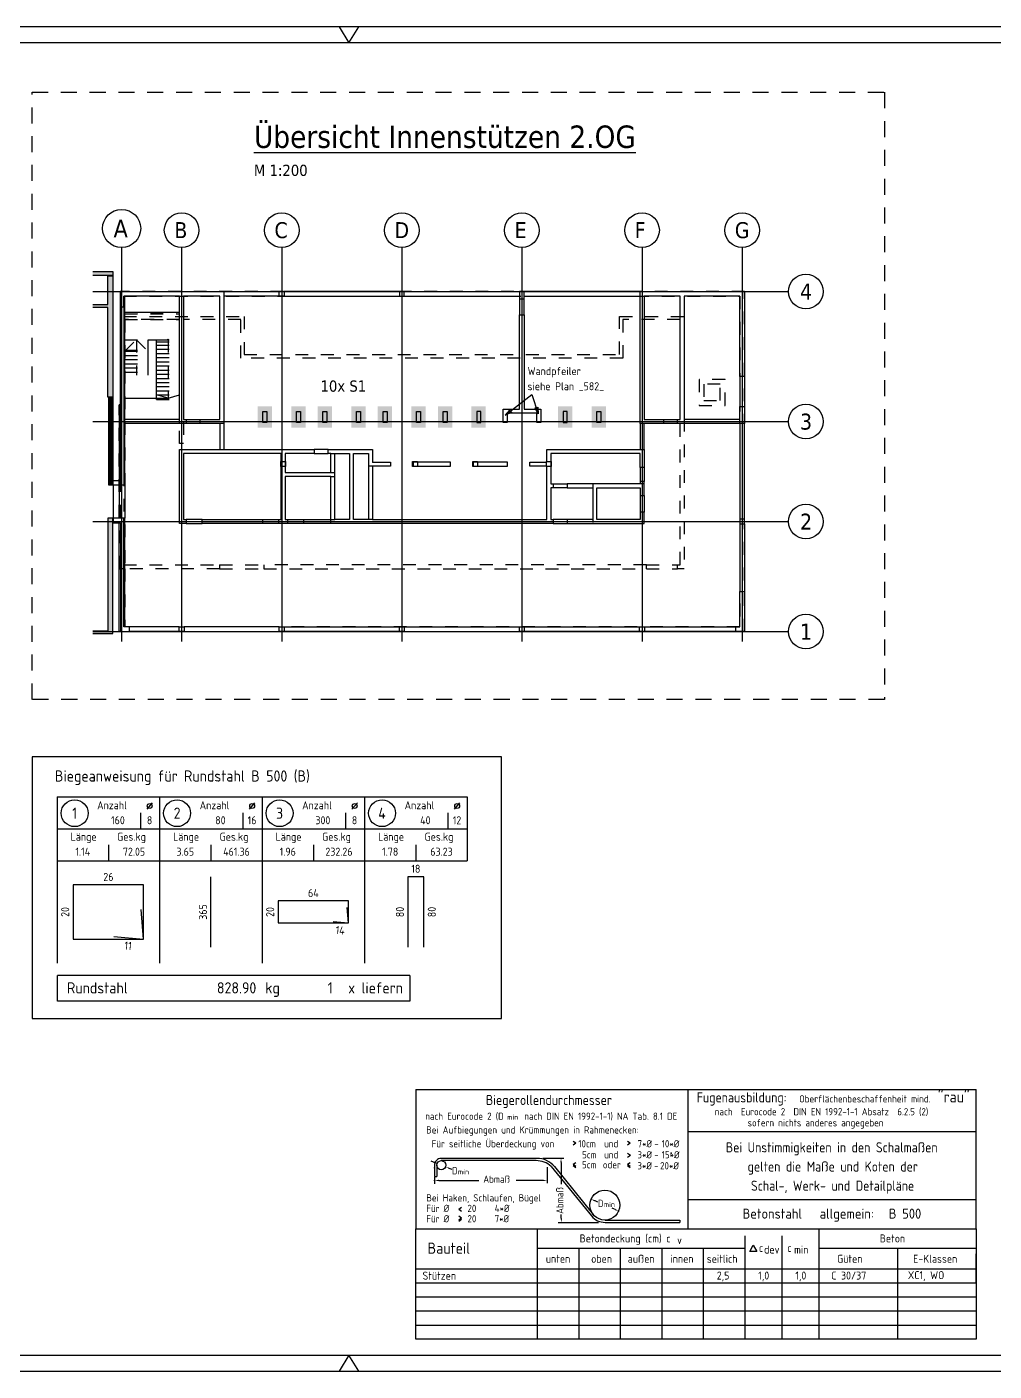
# Model space of a CAD drawing. Extents: x 0 to 24.6, y -21.5 to -6.7.
# Drawn here: x 7.29 to 14.84, y -21.46 to -10.96 of the extents above; entities that cross this region are included whole.
import ezdxf
from ezdxf.enums import TextEntityAlignment as Align

# ---------------------------------------------------------------- set-up
doc = ezdxf.new("R2010")
doc.units = 0
doc.header["$LTSCALE"] = 0.25
for name, pattern in [('AUSGEZOGEN', [1000.01, 1000, 0.01]), ('DOT', [0.175, 0.05, -0.125]), ('HIDDEN', [0.375, 0.25, -0.125]), ('HIDDEN2', [0.187, 0.125, -0.062]), ('STRICHLINIE', [0.75, 0.5, -0.25]), ('VERDECKT', [0.375, 0.25, -0.125])]:
    doc.linetypes.add(name, pattern=pattern)
for name, color, linetype in [('ACHSEN', 7, 'Continuous'), ('Bestand', 7, 'Continuous'), ('BETON', 7, 'Continuous'), ('Brüstung DG', 7, 'Continuous'), ('DETAIL', 7, 'Continuous'), ('DG', 7, 'Continuous'), ('DRUEBER', 7, 'Continuous'), ('grau_dunkel', 7, 'Continuous'), ('OBJEKT', 7, 'Continuous'), ('RAHMEN', 7, 'Continuous'), ('RND', 7, 'Continuous'), ('RND_BILD', 7, 'Continuous'), ('SCHRAFF', 7, 'Continuous'), ('SFP_Achsen', 7, 'Continuous'), ('TEXT', 7, 'Continuous'), ('VERDECKT', 7, 'Continuous')]:
    doc.layers.add(name, color=color, linetype=linetype)
doc.styles.add('helv', font='tahoma.ttf')
doc.styles.add('txt', font='isocp.shx')

# ---------------------------------------------------------------- blocks, each defined once
blk = doc.blocks.new('Pfeillinie')
at = {"layer": 'TEXT', "linetype": 'Continuous'}
blk.add_hatch(color=7, dxfattribs=at).paths.add_polyline_path([(0, 0), (-0.8, 0.2), (-0.8, 0), (-0.8, -0.2)])
at = {"layer": 'TEXT', "color": 7, "linetype": 'Continuous'}
for p, q in [((-0.8, 0), (-0.8, 0.2)), ((-0.8, 0.2), (0, 0)), ((-0.8, 0), (-0.8, -0.2)), ((-0.8, -0.2), (0, 0))]:
    blk.add_line(p, q, dxfattribs=at)
blk = doc.blocks.new('RND_LIS2')
at = {"layer": 'RND', "color": 3, "linetype": 'Continuous'}
for p, q in [((0, 0), (0, -5.2)), ((0, 0), (3.2, 0)), ((3.2, 0), (3.2, -2)), ((2.6, -0.503), (2.6, -1)), ((0, -1), (3.2, -1)), ((1.6, -1.503), (1.6, -2)), ((0, -2), (3.2, -2))]:
    blk.add_line(p, q, dxfattribs=at)
at = {"layer": 'RND', "color": 7, "linetype": 'Continuous'}
blk.add_line((2.805, -0.39), (2.973, -0.186), dxfattribs=at)
at = {"layer": 'RND', "color": 1, "linetype": 'Continuous'}
blk.add_circle((0.545, -0.513), 0.42, dxfattribs=at)
at = {"layer": 'RND', "color": 7, "linetype": 'Continuous'}
blk.add_circle((2.889, -0.288), 0.075, dxfattribs=at)
at = {"layer": 'RND', "color": 7, "linetype": 'Continuous', "style": 'txt'}
for s, p in [('Anzahl', (1.249, -0.391)), ('Länge', (0.42, -1.373)), ('Ges.kg', (1.872, -1.373))]:
    blk.add_text(s, height=0.25, dxfattribs=at).set_placement(p)
at = {"layer": 'RND', "color": 1, "linetype": 'Continuous', "style": 'txt'}
blk.add_attdef('POS1', text='', height=0.35, dxfattribs=at).set_placement((0.545, -0.513), align=Align.MIDDLE)
at = {"layer": 'RND', "color": 7, "linetype": 'Continuous', "style": 'txt'}
for tag, p in [('STK1', (1.897, -0.859)), ('DS1', (2.885, -0.859)), ('LANG1', (0.8, -1.841)), ('GEW', (2.4, -1.841))]:
    blk.add_attdef(tag, text='', height=0.25, dxfattribs=at).set_placement(p, align=Align.CENTER)
blk = doc.blocks.new('RND_SUM')
at = {"layer": 'RND', "color": 5, "linetype": 'Continuous'}
for p, q in [((0, 0), (0, 0.8)), ((11, 0.8), (0, 0.8)), ((11, 0.8), (11, 0)), ((11, 0), (0, 0))]:
    blk.add_line(p, q, dxfattribs=at)
at = {"layer": 'RND', "color": 1, "linetype": 'Continuous', "style": 'txt'}
for s, p in [('Rundstahl', (0.292, 0.235)), ('kg', (6.483, 0.235))]:
    blk.add_text(s, height=0.35, dxfattribs=at).set_placement(p)
blk.add_text('x liefern', height=0.35, dxfattribs=at).set_placement((10.784, 0.235), align=Align.RIGHT)
for tag, p in [('RND-S', (6.203, 0.235)), ('RND-Z', (8.59, 0.235))]:
    blk.add_attdef(tag, text='', height=0.35, dxfattribs=at).set_placement(p, align=Align.RIGHT)
blk = doc.blocks.new('A2-19-0')
at = {"layer": 'RAHMEN', "color": 7}
for p, q in [((78.4, 42), (0, 42)), ((0, 0), (78.4, 0))]:
    blk.add_line(p, q, dxfattribs=at)
at = {"layer": 'RAHMEN', "color": 7, "linetype": 'Continuous'}
for p, q in [((38.89, 42), (39.2, 41.5)), ((39.2, 41.5), (39.51, 42)), ((39.2, 0.5), (38.89, 0)), ((39.51, 0), (39.2, 0.5))]:
    blk.add_line(p, q, dxfattribs=at)
at = {"layer": 'RAHMEN', "color": 5}
for p, q in [((77.9, 41.5), (2, 41.5)), ((2, 0.5), (77.9, 0.5))]:
    blk.add_line(p, q, dxfattribs=at)

msp = doc.modelspace()

# ---------------------------------------------------------------- hatches: boundary and pattern name
at = {"layer": 'SCHRAFF'}
h = msp.add_hatch(dxfattribs=at)
h.set_pattern_fill('ANSI33', color=8, scale=0.0625, double=1)
h.set_pattern_definition([(45, (-1.810427, -8.039811), (-0.011048543, 0.011048543), []), (45, (-1.799378, -8.039811), (-0.011048543, 0.011048543), [0.0078125, -0.00390625])])
h.paths.add_polyline_path([(7.9564, -12.9063), (7.9189, -12.9063), (7.9189, -13.1288), (7.8002, -13.1288), (7.8002, -13.1538), (7.9189, -13.1538), (7.9189, -13.8538), (7.9564, -13.8538)])
h.paths.add_polyline_path([(7.9564, -14.7975), (7.9189, -14.7975), (7.9189, -15.6819), (7.8002, -15.6819), (7.8002, -15.7006), (7.9564, -15.7006)])
h.paths.add_polyline_path([(7.9564, -12.9038), (7.9564, -12.8725), (7.8002, -12.8725), (7.8002, -12.9038)])
h = msp.add_hatch(dxfattribs=at)
h.set_pattern_fill('ANSI31', color=8, scale=0.0625, double=1)
h.set_pattern_definition([(45, (-1.810427, -8.039811), (-0.0055242717, 0.0055242717), [])])
h.paths.add_polyline_path([(7.9564, -13.8538), (7.9264, -13.8538), (7.9264, -14.5413), (7.9564, -14.5413)])

# ---------------------------------------------------------------- linework, layer by layer
at = {"layer": 'ACHSEN', "color": 140, "linetype": 'AUSGEZOGEN'}
for p, q in [((8.0252, -12.6844), (8.0252, -15.763)), ((8.4939, -12.6844), (8.4939, -15.763)), ((9.2752, -12.6844), (9.2752, -15.763)), ((10.2127, -12.6844), (10.2127, -15.763)), ((11.1502, -12.6844), (11.1502, -15.763)), ((12.0877, -12.6844), (12.0877, -15.763)), ((12.8689, -12.6844), (12.8689, -15.763)), ((7.8002, -13.0281), (13.2314, -13.0281)), ((7.8002, -14.0438), (13.2314, -14.0438)), ((7.8002, -14.825), (13.2314, -14.825)), ((7.8002, -15.6844), (13.2314, -15.6844))]:
    msp.add_line(p, q, dxfattribs=at)
at = {"layer": 'Bestand', "color": 8, "linetype": 'AUSGEZOGEN'}
for p, q in [((7.8002, -12.8725), (7.9564, -12.8725)), ((7.9564, -12.9038), (7.8002, -12.9038)), ((7.9189, -13.1288), (7.9189, -12.9063)), ((7.9189, -12.9063), (7.9564, -12.9063)), ((7.9564, -12.8725), (7.9564, -12.9038)), ((7.9564, -12.9063), (7.9564, -13.8538)), ((7.8002, -13.1288), (7.9189, -13.1288)), ((7.9189, -13.1538), (7.8002, -13.1538)), ((7.9189, -13.8538), (7.9189, -13.1538)), ((7.9564, -13.8538), (7.9189, -13.8538)), ((7.9264, -14.5413), (7.9264, -13.8538)), ((7.9564, -13.8538), (7.9564, -14.5413)), ((7.9564, -14.5413), (7.9264, -14.5413)), ((7.9189, -14.7975), (7.9189, -15.6819)), ((7.9564, -14.7975), (7.9189, -14.7975)), ((7.9564, -15.7006), (7.9564, -14.7975)), ((7.9189, -15.6819), (7.8002, -15.6819)), ((7.8002, -15.7006), (7.9564, -15.7006))]:
    msp.add_line(p, q, dxfattribs=at)
at = {"layer": 'BETON', "color": 6, "linetype": 'AUSGEZOGEN', "lineweight": -2}
for p, q in [((8.0127, -13.0281), (8.0127, -13.9125)), ((8.0221, -13.0281), (8.0127, -13.0281)), ((8.0221, -13.9125), (8.0221, -13.0281)), ((8.0221, -13.0281), (8.8221, -13.0281)), ((8.0421, -13.0656), (8.0421, -14.5413)), ((8.4783, -13.0656), (8.0421, -13.0656)), ((8.0502, -14.5413), (8.0502, -13.0656)), ((8.4783, -14.0594), (8.4783, -13.0656)), ((8.5096, -13.0656), (8.5096, -14.0281)), ((8.7908, -13.0656), (8.5096, -13.0656)), ((8.7908, -14.0281), (8.7908, -13.0656)), ((8.8221, -13.0281), (8.8221, -14.0594)), ((12.0721, -13.0281), (12.8877, -13.0281)), ((12.0721, -14.0594), (12.0721, -13.0281)), ((12.1033, -13.0656), (12.1033, -14.0281)), ((12.3846, -13.0656), (12.1033, -13.0656)), ((12.3846, -14.0281), (12.3846, -13.0656)), ((12.4158, -13.0656), (12.4158, -14.0594)), ((12.8502, -13.0656), (12.4158, -13.0656)), ((12.8502, -13.6925), (12.8502, -13.0656)), ((12.8877, -13.0281), (12.8877, -13.6925)), ((12.8877, -13.6925), (12.8502, -13.6925)), ((8.0064, -13.9125), (8.0064, -14.5038)), ((8.0158, -13.9125), (8.0064, -13.9125)), ((8.0127, -13.9125), (8.0158, -13.9125)), ((8.0158, -13.9125), (8.0221, -13.9125)), ((8.0158, -14.5038), (8.0158, -13.9125)), ((8.5283, -14.0594), (8.4783, -14.0594)), ((8.5096, -14.0281), (8.5283, -14.0281)), ((8.5283, -14.0281), (8.5283, -14.0594)), ((8.6389, -14.0281), (8.7908, -14.0281)), ((8.6389, -14.0594), (8.6389, -14.0281)), ((8.8221, -14.0594), (8.6389, -14.0594)), ((12.2552, -14.0594), (12.0721, -14.0594)), ((12.1033, -14.0281), (12.2552, -14.0281)), ((12.2552, -14.0281), (12.2552, -14.0594)), ((12.3658, -14.0281), (12.3846, -14.0281)), ((12.3658, -14.0594), (12.3658, -14.0281)), ((12.4158, -14.0594), (12.3658, -14.0594)), ((8.4783, -14.2625), (9.5283, -14.2625)), ((8.4783, -14.8406), (8.4783, -14.2625)), ((9.5283, -14.2625), (9.5283, -14.2938)), ((9.6389, -14.2625), (9.9846, -14.2625)), ((9.6389, -14.2938), (9.6389, -14.2625)), ((9.9846, -14.2625), (9.9846, -14.36)), ((11.3439, -14.2625), (12.1033, -14.2625)), ((11.3439, -14.36), (11.3439, -14.2625)), ((12.1033, -14.2625), (12.1033, -14.4019)), ((8.5096, -14.2938), (8.5096, -14.8094)), ((9.2702, -14.2938), (8.5096, -14.2938)), ((9.2702, -14.8094), (9.2702, -14.2938)), ((9.3014, -14.2938), (9.3014, -14.4425)), ((9.5283, -14.2938), (9.3014, -14.2938)), ((9.6577, -14.2938), (9.6389, -14.2938)), ((9.6577, -14.4425), (9.6577, -14.2938)), ((9.9846, -14.36), (10.1252, -14.36)), ((10.1252, -14.36), (10.1252, -14.3913)), ((11.2127, -14.3913), (11.2127, -14.36)), ((11.2127, -14.36), (11.3439, -14.36)), ((11.3752, -14.2938), (11.3752, -14.5313)), ((12.0721, -14.2938), (11.3752, -14.2938)), ((12.0721, -14.4019), (12.0721, -14.2938)), ((9.3014, -14.4425), (9.6577, -14.4425)), ((9.3014, -14.4738), (9.3014, -14.8094)), ((9.6577, -14.4738), (9.3014, -14.4738)), ((9.6577, -14.8094), (9.6577, -14.4738)), ((9.9846, -14.3913), (9.9846, -14.8094)), ((10.1252, -14.3913), (9.9846, -14.3913)), ((11.3439, -14.3913), (11.2127, -14.3913)), ((11.3439, -14.8094), (11.3439, -14.3913)), ((12.1033, -14.4019), (12.0721, -14.4019)), ((7.9589, -14.5038), (8.0158, -14.5038)), ((7.9589, -14.5413), (7.9589, -14.5038)), ((8.0421, -14.5413), (7.9589, -14.5413)), ((8.0421, -14.5413), (8.0502, -14.5413)), ((11.3752, -14.5313), (11.3939, -14.5313)), ((11.3752, -14.5625), (11.3752, -14.8094)), ((11.3939, -14.5625), (11.3752, -14.5625)), ((11.3939, -14.5313), (11.3939, -14.5625)), ((7.9589, -14.7975), (7.9589, -14.835)), ((8.0421, -14.7975), (7.9589, -14.7975)), ((8.0502, -14.7975), (8.0421, -14.7975)), ((8.0421, -15.6469), (8.0421, -14.7975)), ((8.0502, -15.6469), (8.0502, -14.7975)), ((7.9589, -14.835), (8.0158, -14.835)), ((8.0064, -15.6844), (8.0064, -14.835)), ((8.0158, -14.835), (8.0158, -15.6844)), ((8.5283, -14.8406), (8.4783, -14.8406)), ((8.5096, -14.8094), (8.5283, -14.8094)), ((8.5283, -14.8094), (8.5283, -14.8406)), ((9.2514, -14.8094), (9.2702, -14.8094)), ((9.2514, -14.8406), (9.2514, -14.8094)), ((9.3202, -14.8406), (9.2514, -14.8406)), ((9.3014, -14.8094), (9.3202, -14.8094)), ((9.3202, -14.8094), (9.3202, -14.8406)), ((9.4464, -14.8094), (9.6577, -14.8094)), ((9.4464, -14.8406), (9.4464, -14.8094)), ((11.3939, -14.8406), (9.4464, -14.8406)), ((9.9846, -14.8094), (11.3439, -14.8094)), ((11.3752, -14.8094), (11.3939, -14.8094)), ((11.3939, -14.8094), (11.3939, -14.8406)), ((12.8502, -15.3719), (12.8877, -15.3719)), ((12.8502, -15.6469), (12.8502, -15.3719)), ((12.8877, -15.3719), (12.8877, -15.6844)), ((8.0158, -15.6844), (8.0064, -15.6844)), ((8.0158, -15.6844), (8.0877, -15.6844)), ((8.0877, -15.6469), (8.0421, -15.6469)), ((8.0877, -15.6844), (8.0877, -15.6469)), ((12.8189, -15.6469), (12.8502, -15.6469)), ((12.8189, -15.6844), (12.8189, -15.6469)), ((12.8877, -15.6844), (12.8189, -15.6844))]:
    msp.add_line(p, q, dxfattribs=at)
for points in [[(9.2564, -13.0281), (9.2939, -13.0281), (9.2939, -13.0656), (9.2564, -13.0656)], [(10.2314, -13.0281), (10.1939, -13.0281), (10.1939, -13.0656), (10.2314, -13.0656)], [(11.1689, -13.0281), (11.1314, -13.0281), (11.1314, -13.0844), (11.1689, -13.0844)], [(11.0346, -14.0525), (11.0033, -14.0525), (11.0033, -13.9469), (11.1314, -13.9469), (11.1314, -13.2106), (11.1689, -13.2106), (11.1689, -13.9469), (11.2971, -13.9469), (11.2971, -14.0525), (11.2658, -14.0525), (11.2658, -13.9781), (11.0346, -13.9781)], [(12.8502, -13.9263), (12.8877, -13.9263), (12.8877, -14.0594), (12.8502, -14.0594)], [(9.1596, -14.0525), (9.1283, -14.0525), (9.1283, -13.9656), (9.1596, -13.9656)], [(9.4221, -14.0525), (9.3908, -14.0525), (9.3908, -13.9656), (9.4221, -13.9656)], [(9.6283, -14.0525), (9.5971, -14.0525), (9.5971, -13.9656), (9.6283, -13.9656)], [(9.8908, -14.0525), (9.8596, -14.0525), (9.8596, -13.9656), (9.8908, -13.9656)], [(10.0658, -13.9656), (10.0971, -13.9656), (10.0971, -14.0525), (10.0658, -14.0525)], [(10.3596, -14.0525), (10.3283, -14.0525), (10.3283, -13.9656), (10.3596, -13.9656)], [(10.5658, -14.0525), (10.5346, -14.0525), (10.5346, -13.9656), (10.5658, -13.9656)], [(10.8283, -13.9656), (10.7971, -13.9656), (10.7971, -14.0525), (10.8283, -14.0525)], [(11.4721, -14.0525), (11.5033, -14.0525), (11.5033, -13.9656), (11.4721, -13.9656)], [(11.7346, -13.9656), (11.7658, -13.9656), (11.7658, -14.0525), (11.7346, -14.0525)], [(9.6889, -14.8094), (9.6889, -14.2938), (9.8033, -14.2938), (9.8033, -14.8094)], [(10.3002, -14.3913), (10.5939, -14.3913), (10.5939, -14.36), (10.3002, -14.36)], [(10.7689, -14.3913), (11.0377, -14.3913), (11.0377, -14.36), (10.7689, -14.36)], [(8.6546, -14.8094), (9.1252, -14.8094), (9.1252, -14.8406), (8.6546, -14.8406)], [(12.8877, -14.8063), (12.8502, -14.8063), (12.8502, -14.8438), (12.8877, -14.8438)], [(8.4752, -15.6469), (8.5127, -15.6469), (8.5127, -15.6844), (8.4752, -15.6844)], [(9.2564, -15.6469), (9.2939, -15.6469), (9.2939, -15.6844), (9.2564, -15.6844)], [(10.1939, -15.6469), (10.2314, -15.6469), (10.2314, -15.6844), (10.1939, -15.6844)], [(11.1314, -15.6469), (11.1689, -15.6469), (11.1689, -15.6844), (11.1314, -15.6844)], [(12.0689, -15.6469), (12.1064, -15.6469), (12.1064, -15.6844), (12.0689, -15.6844)]]:
    msp.add_lwpolyline(points, close=True, dxfattribs=at)
for points in [[(9.8346, -14.2938), (9.9533, -14.2938), (9.9533, -14.8094), (9.8346, -14.8094), (9.8346, -14.2938)], [(11.5046, -14.5313), (11.5046, -14.5625), (11.7033, -14.5625), (11.7033, -14.8094), (11.5046, -14.8094), (11.5046, -14.8406), (12.1033, -14.8406), (12.1033, -14.7519), (12.0721, -14.7519), (12.0721, -14.8094), (11.7346, -14.8094), (11.7346, -14.5625), (12.0721, -14.5625), (12.0721, -14.6206), (12.1033, -14.6206), (12.1033, -14.5125), (12.0721, -14.5125), (12.0721, -14.5313), (11.5046, -14.5313)]]:
    msp.add_lwpolyline(points, dxfattribs=at)
at = {"layer": 'Brüstung DG', "color": 102, "linetype": 'DOT'}
for p, q in [((12.7364, -13.7144), (12.5327, -13.7144)), ((12.5327, -13.7144), (12.5327, -13.9181)), ((12.5702, -13.7519), (12.5702, -13.8806)), ((12.6989, -13.7519), (12.5702, -13.7519)), ((12.6989, -13.8806), (12.6989, -13.7519)), ((12.7364, -13.9181), (12.7364, -13.7144)), ((12.5327, -13.9181), (12.7364, -13.9181)), ((12.5702, -13.8806), (12.6989, -13.8806)), ((8.0421, -15.1938), (8.0502, -15.1938)), ((8.0502, -15.1938), (8.0502, -15.6469)), ((8.7902, -15.1625), (9.1352, -15.1625)), ((8.7902, -15.1938), (9.1352, -15.1938)), ((12.1221, -15.1625), (12.3658, -15.1625)), ((12.1221, -15.1938), (12.3658, -15.1938))]:
    msp.add_line(p, q, dxfattribs=at)
for points in [[(8.0221, -13.0281), (8.0127, -13.0281), (8.0127, -13.1488), (8.0221, -13.1488)], [(8.0421, -13.1488), (8.0502, -13.1488), (8.0502, -13.0656)], [(8.0158, -15.6844), (8.0064, -15.6844), (8.0064, -15.1938), (8.0158, -15.1938)]]:
    msp.add_lwpolyline(points, dxfattribs=at)
msp.add_lwpolyline([(8.0421, -13.1488), (8.0421, -13.1488), (8.0421, -13.1488), (8.0421, -13.0656), (12.8502, -13.0656), (12.8502, -15.6469), (8.0421, -15.6469), (8.0421, -15.1938), (8.0158, -15.1938), (8.0158, -15.6844), (12.8877, -15.6844), (12.8877, -13.0281), (8.0221, -13.0281), (8.0221, -13.1488), (8.0221, -13.1488), (8.0221, -13.1488)], close=True, dxfattribs=at)
at = {"layer": 'DETAIL', "color": 102, "linetype": 'STRICHLINIE'}
msp.add_lwpolyline([(7.3258, -16.2145), (7.3258, -11.4718), (13.9796, -11.4718), (13.9796, -16.2145)], close=True, dxfattribs=at)
at = {"layer": 'DG', "color": 7, "linetype": 'DOT', "lineweight": -2}
msp.add_line((8.0502, -13.2475), (8.0502, -15.1625), dxfattribs=at)
for points in [[(8.0221, -13.1488), (8.0127, -13.1488), (8.0127, -13.9125), (8.0158, -13.9125)], [(8.0421, -13.2475), (8.0421, -15.1625), (8.7902, -15.1625), (8.7902, -15.1938), (8.0158, -15.1938), (8.0158, -13.9125), (8.0221, -13.9125), (8.0221, -13.1488), (8.0421, -13.1488), (8.0421, -13.2225), (8.9814, -13.2225), (8.9814, -13.5188), (11.9127, -13.5188), (11.9127, -13.2225), (12.4158, -13.2225), (12.4158, -15.1938), (12.3658, -15.1938), (12.3658, -15.1625), (12.3846, -15.1625), (12.3846, -13.2475), (11.9377, -13.2475), (11.9377, -13.55), (8.9564, -13.55), (8.9564, -13.2475), (8.5096, -13.2475), (8.5096, -14.2156), (8.4783, -14.2156), (8.4783, -13.2475), (8.0421, -13.2475)], [(8.0502, -13.2225), (8.0502, -13.1488), (8.0421, -13.1488)], [(8.0158, -15.1938), (8.0064, -15.1938), (8.0064, -13.9125), (8.0158, -13.9125)], [(9.6577, -14.2625), (9.9846, -14.2625), (9.9846, -14.8406), (9.6577, -14.8406), (9.6577, -14.2625)], [(9.8033, -14.2625), (9.8346, -14.2625)], [(9.6889, -14.2938), (9.8033, -14.2938), (9.8033, -14.8094), (9.6889, -14.8094), (9.6889, -14.2938)], [(9.8346, -14.2938), (9.9533, -14.2938), (9.9533, -14.8094), (9.8346, -14.8094), (9.8346, -14.2938)], [(12.1033, -14.5313), (11.7033, -14.5313), (11.7033, -14.8406), (12.1033, -14.8406), (12.1033, -14.7519), (12.0721, -14.7519), (12.0721, -14.8094), (11.7346, -14.8094), (11.7346, -14.5625), (12.0721, -14.5625), (12.0721, -14.6206), (12.1033, -14.6206), (12.1033, -14.5313)], [(9.8346, -14.8406), (9.8033, -14.8406)], [(9.1352, -15.1625), (9.1352, -15.1938), (12.1221, -15.1938), (12.1221, -15.1625), (9.1352, -15.1625)]]:
    msp.add_lwpolyline(points, dxfattribs=at)
for points in [[(9.2671, -14.3569), (9.3046, -14.3569), (9.3046, -14.3944), (9.2671, -14.3944)], [(10.2971, -14.3569), (10.3346, -14.3569), (10.3346, -14.3944), (10.2971, -14.3944)], [(10.7658, -14.3569), (10.8033, -14.3569), (10.8033, -14.3944), (10.7658, -14.3944)], [(11.3408, -14.3569), (11.3783, -14.3569), (11.3783, -14.3944), (11.3408, -14.3944)]]:
    msp.add_lwpolyline(points, close=True, dxfattribs=at)
at = {"layer": 'DRUEBER', "color": 7, "linetype": 'DOT'}
for p, q in [((8.0502, -13.495), (8.1408, -13.4056)), ((8.0502, -13.4056), (8.2314, -13.4056)), ((8.1408, -13.4056), (8.2314, -13.495)), ((8.1408, -13.4056), (8.1408, -13.681)), ((8.2971, -13.4056), (8.4783, -13.4056)), ((8.3877, -13.4056), (8.3877, -13.8619)), ((8.0502, -13.495), (8.2314, -13.495)), ((8.0502, -13.5275), (8.2314, -13.5275)), ((8.2971, -13.4463), (8.4783, -13.4463)), ((8.2971, -13.4788), (8.4783, -13.4788)), ((8.2971, -13.5113), (8.4783, -13.5113)), ((8.2971, -13.5438), (8.4783, -13.5438)), ((8.0502, -13.56), (8.2314, -13.56)), ((8.0502, -13.5925), (8.2314, -13.5925)), ((8.0502, -13.625), (8.2314, -13.625)), ((8.2971, -13.5763), (8.4783, -13.5763)), ((8.2971, -13.6088), (8.4783, -13.6088)), ((8.2971, -13.6413), (8.4783, -13.6413)), ((8.0502, -13.6575), (8.2314, -13.6575)), ((8.2971, -13.6738), (8.4783, -13.6738)), ((8.2971, -13.7063), (8.4783, -13.7063)), ((8.2971, -13.7388), (8.4783, -13.7388)), ((8.2971, -13.7713), (8.4783, -13.7713)), ((8.2971, -13.8038), (8.4783, -13.8038)), ((8.3877, -13.8619), (8.2971, -13.8363)), ((8.2971, -13.8363), (8.4783, -13.8363)), ((8.3877, -13.8619), (8.4783, -13.8363)), ((8.2971, -13.8619), (8.4783, -13.8619))]:
    msp.add_line(p, q, dxfattribs=at)
at = {"layer": 'DRUEBER', "color": 7, "linetype": 'HIDDEN2'}
for p, q in [((9.6577, -14.2938), (9.6889, -14.2938)), ((9.6577, -14.4425), (9.6889, -14.4425)), ((9.6577, -14.4738), (9.6889, -14.4738)), ((9.9846, -14.3913), (9.9533, -14.3913)), ((9.6577, -14.8094), (9.6889, -14.8094)), ((9.9846, -14.8094), (9.9533, -14.8094))]:
    msp.add_line(p, q, dxfattribs=at)
at = {"layer": 'grau_dunkel', "color": 21, "linetype": 'AUSGEZOGEN'}
for points in [[(9.0877, -13.925), (9.1996, -13.925), (9.0877, -14.0928), (9.1996, -14.0928)], [(9.3502, -13.925), (9.4621, -13.925), (9.3502, -14.0928), (9.4621, -14.0928)], [(9.5564, -13.925), (9.6683, -13.925), (9.5564, -14.0928), (9.6683, -14.0928)], [(9.8189, -13.925), (9.9308, -13.925), (9.8189, -14.0928), (9.9308, -14.0928)], [(10.0252, -13.925), (10.1371, -13.925), (10.0252, -14.0928), (10.1371, -14.0928)], [(10.2877, -13.925), (10.3996, -13.925), (10.2877, -14.0928), (10.3996, -14.0928)], [(10.4939, -13.925), (10.6058, -13.925), (10.4939, -14.0928), (10.6058, -14.0928)], [(10.7564, -13.925), (10.8683, -13.925), (10.7564, -14.0928), (10.8683, -14.0928)], [(11.4314, -13.925), (11.5433, -13.925), (11.4314, -14.0928), (11.5433, -14.0928)], [(11.6939, -13.925), (11.8058, -13.925), (11.6939, -14.0928), (11.8058, -14.0928)]]:
    msp.add_solid(points, dxfattribs=at)
at = {"layer": 'OBJEKT', "color": 7, "linetype": 'AUSGEZOGEN'}
for p, q in [((8.8221, -13.0281), (9.2564, -13.0281)), ((9.2564, -13.0656), (8.8221, -13.0656)), ((10.1939, -13.0281), (9.2939, -13.0281)), ((9.2939, -13.0656), (10.1939, -13.0656)), ((10.2314, -13.0281), (11.1314, -13.0281)), ((10.2314, -13.0656), (11.1314, -13.0656)), ((11.1314, -13.0844), (11.1314, -13.2106)), ((12.0721, -13.0281), (11.1689, -13.0281)), ((11.1689, -13.0656), (12.0721, -13.0656)), ((11.1689, -13.2106), (11.1689, -13.0844)), ((8.0502, -13.1906), (8.4783, -13.1906)), ((8.2314, -13.4044), (8.2971, -13.4044)), ((8.2314, -13.681), (8.2314, -13.4044)), ((8.2971, -13.8619), (8.2971, -13.4044)), ((12.8502, -13.6925), (12.8502, -13.9263)), ((12.8877, -13.6925), (12.8877, -13.9263)), ((8.0502, -13.8619), (8.3053, -13.8619)), ((8.4783, -14.0281), (8.0502, -14.0281)), ((8.4783, -14.0594), (8.0502, -14.0594)), ((8.5283, -14.0281), (8.6389, -14.0281)), ((8.6389, -14.0594), (8.5283, -14.0594)), ((8.7908, -14.0594), (8.7908, -14.2625)), ((8.8221, -14.0594), (8.8221, -14.2625)), ((12.0721, -14.0594), (12.0721, -14.2625)), ((12.1033, -14.2625), (12.1033, -14.0594)), ((12.2552, -14.0281), (12.3658, -14.0281)), ((12.3658, -14.0594), (12.2552, -14.0594)), ((12.8502, -14.0281), (12.4158, -14.0281)), ((12.8502, -14.0594), (12.4158, -14.0594)), ((12.8502, -14.0594), (12.8502, -14.8063)), ((12.8877, -14.8063), (12.8877, -14.0594)), ((9.6389, -14.2625), (9.5283, -14.2625)), ((9.5283, -14.2938), (9.6389, -14.2938)), ((12.0721, -14.4019), (12.0721, -14.5125)), ((12.1033, -14.4019), (12.1033, -14.5125)), ((7.9589, -14.5413), (7.9589, -14.7975)), ((8.0064, -14.5413), (8.0064, -14.7975)), ((8.0502, -14.5413), (8.0502, -14.7975)), ((11.3939, -14.5313), (11.5046, -14.5313)), ((11.5046, -14.5625), (11.3939, -14.5625)), ((12.0721, -14.6206), (12.0721, -14.7519)), ((12.1033, -14.6206), (12.1033, -14.7519)), ((8.6546, -14.8094), (8.5283, -14.8094)), ((8.5283, -14.8406), (8.6546, -14.8406)), ((9.1252, -14.8094), (9.2514, -14.8094)), ((9.2514, -14.8406), (9.1252, -14.8406)), ((9.3202, -14.8094), (9.4464, -14.8094)), ((9.4464, -14.8406), (9.3202, -14.8406)), ((11.5046, -14.8094), (11.3939, -14.8094)), ((11.3939, -14.8406), (11.5046, -14.8406)), ((12.8502, -14.8438), (12.8502, -15.3719)), ((12.8877, -14.8438), (12.8877, -15.3719)), ((8.4752, -15.6469), (8.0877, -15.6469)), ((8.4752, -15.6844), (8.0877, -15.6844)), ((9.2564, -15.6469), (8.5127, -15.6469)), ((8.5127, -15.6844), (9.2564, -15.6844)), ((9.2939, -15.6469), (10.1939, -15.6469)), ((10.1939, -15.6844), (9.2939, -15.6844)), ((10.2314, -15.6469), (11.1314, -15.6469)), ((10.2314, -15.6844), (11.1314, -15.6844)), ((11.1689, -15.6469), (12.0689, -15.6469)), ((12.0689, -15.6844), (11.1689, -15.6844)), ((12.1064, -15.6469), (12.8189, -15.6469)), ((12.8189, -15.6844), (12.1064, -15.6844))]:
    msp.add_line(p, q, dxfattribs=at)
at = {"layer": 'OBJEKT', "color": 7, "linetype": 'HIDDEN2'}
msp.add_line((8.0502, -13.2475), (8.4783, -13.2475), dxfattribs=at)
at = {"layer": 'OBJEKT', "color": 7, "linetype": 'AUSGEZOGEN'}
msp.add_circle((8.3877, -13.4056), 0.005, dxfattribs=at)
at = {"layer": 'RAHMEN', "color": 5, "linetype": 'Continuous'}
for p, q in [((10.3224, -19.2602), (14.6974, -19.2602)), ((10.3224, -19.2602), (10.3224, -20.3498)), ((12.447, -20.3498), (12.447, -19.2602)), ((14.6974, -20.3498), (14.6974, -19.2602)), ((14.6974, -20.7765), (14.6974, -20.5454))]:
    msp.add_line(p, q, dxfattribs=at)
at = {"layer": 'RAHMEN', "color": 7, "linetype": 'AUSGEZOGEN'}
for p, q in [((12.447, -19.589), (14.6974, -19.589)), ((11.5714, -19.6816), (11.5496, -19.6663)), ((11.5714, -19.6816), (11.5496, -19.6969)), ((11.9963, -19.6816), (11.9745, -19.6663)), ((11.9963, -19.6816), (11.9745, -19.6969)), ((11.5496, -19.8455), (11.5714, -19.8302)), ((11.9745, -19.8455), (11.9963, -19.8302)), ((11.9966, -19.7765), (11.9748, -19.7612)), ((11.9966, -19.7765), (11.9748, -19.7917)), ((11.5496, -19.8455), (11.5714, -19.8608)), ((11.5496, -19.8552), (11.5714, -19.8705)), ((11.9745, -19.8455), (11.9963, -19.8608)), ((11.9745, -19.8552), (11.9963, -19.8705)), ((12.447, -20.1209), (14.6974, -20.1209)), ((10.6571, -20.1969), (10.6789, -20.1816)), ((10.6571, -20.1969), (10.6789, -20.2122)), ((10.6789, -20.2673), (10.6571, -20.252)), ((10.6789, -20.2673), (10.6571, -20.2826)), ((10.6789, -20.277), (10.6571, -20.2923)), ((10.3224, -20.661), (14.6974, -20.661)), ((10.3224, -20.771), (14.6974, -20.771)), ((10.3224, -20.881), (14.6974, -20.881)), ((10.3224, -20.991), (14.6974, -20.991)), ((10.3224, -21.101), (14.6974, -21.101))]:
    msp.add_line(p, q, dxfattribs=at)
at = {"layer": 'RAHMEN', "color": 7, "linetype": 'Continuous'}
for p, q in [((10.4872, -19.8396), (10.4405, -19.8216)), ((11.268, -19.7993), (10.5202, -19.7993)), ((11.2616, -19.817), (10.5202, -19.817)), ((11.3137, -19.7976), (11.4768, -19.7976)), ((11.4556, -19.8313), (11.4556, -20.0018)), ((10.467, -19.8525), (10.467, -19.941)), ((10.467, -19.941), (10.4848, -19.941)), ((10.467, -19.9467), (10.467, -19.9969)), ((10.4848, -19.8525), (10.4848, -19.941)), ((10.5801, -19.8753), (10.6036, -19.8844)), ((11.347, -19.8673), (11.347, -19.994)), ((11.3792, -19.8617), (11.6942, -20.2493)), ((11.4035, -19.8638), (11.7065, -20.2368)), ((10.5008, -19.9715), (10.8149, -19.9715)), ((11.3132, -19.9715), (11.104, -19.9715)), ((11.7429, -20.1407), (11.721, -20.1312)), ((11.4578, -20.2665), (11.4578, -20.237)), ((11.8739, -20.1972), (11.8535, -20.1884)), ((11.2727, -21.1981), (11.2727, -20.3498)), ((11.4322, -20.3003), (11.749, -20.3003)), ((11.799, -20.2812), (12.3836, -20.2815)), ((11.799, -20.2992), (12.3836, -20.2992)), ((12.3836, -20.2815), (12.3836, -20.2992)), ((13.4715, -21.211), (13.4715, -20.3498)), ((12.8922, -21.211), (12.8922, -20.4045)), ((13.1819, -21.211), (13.1819, -20.4045)), ((11.5966, -21.211), (11.5966, -20.5007)), ((11.9205, -21.211), (11.9205, -20.5007)), ((12.2444, -21.211), (12.2444, -20.5007)), ((12.5683, -21.211), (12.5683, -20.5007)), ((14.0845, -21.211), (14.0845, -20.5007)), ((11.2727, -21.211), (11.2727, -20.661)), ((12.8922, -21.211), (12.8922, -20.661))]:
    msp.add_line(p, q, dxfattribs=at)
at = {"layer": 'RAHMEN', "color": 1, "linetype": 'Continuous'}
for p, q in [((11.2727, -20.5007), (12.8922, -20.5007)), ((13.4715, -20.5007), (14.6974, -20.5007))]:
    msp.add_line(p, q, dxfattribs=at)
at = {"layer": 'RAHMEN', "color": 5, "linetype": 'AUSGEZOGEN'}
msp.add_lwpolyline([(10.3224, -20.3498), (14.6974, -20.3498), (14.6974, -21.211), (10.3224, -21.211)], close=True, dxfattribs=at)
at = {"layer": 'RAHMEN', "color": 1, "linetype": 'Continuous'}
msp.add_lwpolyline([(12.9566, -20.4784), (12.9839, -20.5256), (12.9294, -20.5256)], close=True, dxfattribs=at)
at = {"layer": 'RAHMEN', "color": 7, "linetype": 'Continuous'}
for centre, radius in [((10.5202, -19.8525), 0.0354), ((11.7975, -20.1642), 0.117)]:
    msp.add_circle(centre, radius, dxfattribs=at)
for centre, radius, start, end in [((10.5202, -19.8525), 0.0531, 89.99998, 180), ((11.2616, -19.9942), 0.1772, 48.41068, 90), ((11.268, -19.9739), 0.1746, 39.09564, 90), ((11.799, -20.1642), 0.135, 219.09564, 270)]:
    msp.add_arc(centre, radius, start, end, dxfattribs=at)
for p in [(12.3161, -19.7589), (10.467, -19.873), (10.467, -19.9715), (11.69, -20.1178), (11.9049, -20.2105)]:
    msp.add_point(p, dxfattribs=at)
for points in [[(10.4612, -19.8342), (10.4643, -19.8261), (10.4872, -19.8396)], [(11.4612, -19.8313), (11.45, -19.8313), (11.4556, -19.7976)], [(10.5785, -19.8794), (10.5816, -19.8712), (10.5556, -19.8659)], [(10.5008, -19.9771), (10.5008, -19.9659), (10.467, -19.9715)], [(11.3132, -19.9771), (11.3132, -19.9659), (11.347, -19.9715)], [(11.7187, -20.1364), (11.7232, -20.126), (11.69, -20.1178)], [(11.8717, -20.2023), (11.8762, -20.192), (11.9049, -20.2105)], [(11.4635, -20.2665), (11.4522, -20.2665), (11.4578, -20.3003)]]:
    msp.add_solid(points, dxfattribs=at)
at = {"layer": 'RND', "color": 102, "linetype": 'AUSGEZOGEN'}
msp.add_lwpolyline([(11.0204, -13.9945), (11.2273, -13.8334), (11.2779, -13.984)], dxfattribs=at)
at = {"layer": 'RND_BILD', "color": 1, "linetype": 'AUSGEZOGEN'}
for points in [[(8.7222, -18.1497), (8.7222, -17.5997)], [(10.384, -18.1497), (10.384, -17.5997), (10.2603, -17.5997), (10.2603, -18.1497)], [(7.9654, -18.066), (8.1972, -18.0863), (8.1972, -17.6632), (7.6472, -17.6632), (7.6472, -18.0863), (8.1972, -18.0863), (8.1769, -17.8544)], [(9.6773, -17.9502), (9.7972, -17.9607), (9.7972, -17.7888), (9.2472, -17.7888), (9.2472, -17.9607), (9.7972, -17.9607), (9.7867, -17.8408)]]:
    msp.add_lwpolyline(points, dxfattribs=at)
at = {"layer": 'SFP_Achsen', "color": 7, "linetype": 'AUSGEZOGEN'}
for centre, radius in [((8.0252, -12.5356), 0.1488), ((8.4939, -12.5491), 0.1352), ((9.2752, -12.5491), 0.1352), ((10.2127, -12.5491), 0.1352), ((11.1502, -12.5491), 0.1352), ((12.0877, -12.5491), 0.1352), ((12.8689, -12.5491), 0.1352), ((13.3667, -13.0281), 0.1352), ((13.3667, -14.0438), 0.1352), ((13.3667, -14.825), 0.1352), ((13.3667, -15.6844), 0.1352)]:
    msp.add_circle(centre, radius, dxfattribs=at)
at = {"layer": 'TEXT', "color": 1, "linetype": 'AUSGEZOGEN'}
msp.add_lwpolyline([(7.3258, -18.7059), (10.9896, -18.7059), (10.9896, -16.6637), (7.3258, -16.6637)], close=True, dxfattribs=at)
at = {"layer": 'VERDECKT', "color": 7, "linetype": 'HIDDEN'}
for p, q in [((8.0502, -13.2031), (8.4783, -13.1906)), ((8.2971, -13.4217), (8.4783, -13.4217)), ((8.0502, -13.4869), (8.2314, -13.4869)), ((8.2971, -13.8706), (8.2971, -13.8619)), ((8.2971, -13.8706), (8.4783, -13.8706))]:
    msp.add_line(p, q, dxfattribs=at)
at = {"layer": 'VERDECKT', "color": 7, "linetype": 'VERDECKT'}
msp.add_line((8.0502, -13.2031), (8.4783, -13.2031), dxfattribs=at)

# ---------------------------------------------------------------- block references
at = {"layer": 'RAHMEN', "color": 7, "linetype": 'AUSGEZOGEN', "xscale": 0.25, "yscale": 0.25, "zscale": 0.25}
msp.add_blockref('A2-19-0', (0, -21.461), dxfattribs=at)
at = {"layer": 'RND', "color": 102, "linetype": 'AUSGEZOGEN'}
for p, xscale, yscale, zscale, rotation in [((11.0204, -13.9945), 0.06249999999999999, 0.06249999999999999, 0.06249999999999999, 217.8954302104933), ((11.2779, -13.984), 0.0625, 0.0625, 0.0625, 288.5536985505036)]:
    msp.add_blockref('Pfeillinie', p, dxfattribs=dict(at, xscale=xscale, yscale=yscale, zscale=zscale, rotation=rotation))
at = {"layer": 'RND_BILD', "color": 6, "linetype": 'AUSGEZOGEN', "xscale": 0.25, "yscale": 0.25, "zscale": 0.25}
msp.add_blockref('RND_LIS2', (7.5222, -16.9747), dxfattribs=at).add_auto_attribs({'POS1': '1', 'STK1': '160', 'DS1': '8', 'LANG1': '1.14', 'GEW': '72.05'})
at = {"layer": 'RND_BILD', "color": 7, "linetype": 'AUSGEZOGEN', "xscale": 0.25, "yscale": 0.25, "zscale": 0.25}
for name, p, values in [('RND_LIS2', (8.3222, -16.9747), {'POS1': '2', 'STK1': '80', 'DS1': '16', 'LANG1': '3.65', 'GEW': '461.36'}), ('RND_LIS2', (9.1222, -16.9747), {'POS1': '3', 'STK1': '300', 'DS1': '8', 'LANG1': '1.96', 'GEW': '232.26'}), ('RND_LIS2', (9.9222, -16.9747), {'POS1': '4', 'STK1': '40', 'DS1': '12', 'LANG1': '1.78', 'GEW': '63.23'}), ('RND_SUM', (7.5258, -18.57), {'RND-S': '828.90', 'RND-Z': '1'})]:
    msp.add_blockref(name, p, dxfattribs=at).add_auto_attribs(values)

# ---------------------------------------------------------------- texts
at = {"layer": 'RAHMEN', "color": 1, "linetype": 'Continuous', "style": 'txt', "width": 0.95}
for s, p in [('Biegerollendurchmesser', (11.3613, -19.3824)), ('Fugenausbildung:', (12.8654, -19.3626)), ('Bei Unstimmigkeiten in den Schalmaßen', (13.5686, -19.7523)), ('gelten die Maße und Koten der', (13.5771, -19.9023)), ('Schal-, Werk- und Detailpläne', (13.5753, -20.0523))]:
    msp.add_text(s, height=0.07875, dxfattribs=at).set_placement(p, align=Align.CENTER)
at = {"layer": 'RAHMEN', "color": 7, "linetype": 'Continuous', "style": 'txt'}
for s, height, p in [('Oberflächenbeschaffenheit mind.', 0.05625, (13.3146, -19.3626)), ('nach  Eurocode 2  DIN EN 1992-1-1 Absatz  6.2.5 (2)', 0.05625, (12.6555, -19.4626)), ('sofern nichts anderes angegeben', 0.05625, (12.9121, -19.5492)), ('Bei Aufbiegungen und Krümmungen in Rahmenecken:', 0.05625, (10.4032, -19.605)), ('10cm', 0.05625, (11.5899, -19.7131)), ('und', 0.05625, (11.792, -19.7131)), ('7*%%C', 0.05625, (12.0528, -19.7131)), ('-', 0.0563, (12.1836, -19.7131)), ('10*%%C', 0.05625, (12.2411, -19.7131)), ('5cm', 0.05625, (11.6196, -19.877)), ('5cm', 0.05625, (11.62, -19.799)), ('oder', 0.05625, (11.7819, -19.877)), ('und', 0.05625, (11.7923, -19.799)), ('3*%%C', 0.05625, (12.0514, -19.8849)), ('3*%%C', 0.05625, (12.0521, -19.799)), ('-', 0.0563, (12.1829, -19.799)), ('20*%%C', 0.05625, (12.2288, -19.8849)), ('15*%%C', 0.05625, (12.2411, -19.799)), ('D', 0.0563, (10.6047, -19.9237)), ('Abmaß', 0.05625, (10.8487, -19.9897)), ('-', 0.0563, (12.1821, -19.8849)), ('Bei Haken, Schlaufen, Bügel', 0.05625, (10.4043, -20.1359)), ('D', 0.0563, (11.7433, -20.1789)), ('Für %%C', 0.05625, (10.4042, -20.2178)), ('Für %%C', 0.05625, (10.4043, -20.2988)), ('20', 0.05625, (10.7252, -20.2178)), ('20', 0.05625, (10.7253, -20.2988)), ('4*%%C', 0.05625, (10.9372, -20.2178)), ('7*%%C', 0.05625, (10.9372, -20.2988))]:
    msp.add_text(s, height=height, dxfattribs=at).set_placement(p)
msp.add_text('nach Eurocode 2 (D     nach DIN EN 1992-1-1) NA Tab. 8.1 DE', height=0.05625, dxfattribs=at).set_placement((11.3794, -19.4979), align=Align.CENTER)
msp.add_text('Für seitliche Überdeckung von', height=0.05625, dxfattribs=at).set_placement((11.4037, -19.7131), align=Align.RIGHT)
msp.add_text('Abmaß', height=0.05625, rotation=90, dxfattribs=at).set_placement((11.4738, -20.2327))
at = {"layer": 'RAHMEN', "color": 1, "linetype": 'Continuous', "style": 'txt'}
for s, height, p in [('Betonstahl', 0.07875, (12.8727, -20.2702)), ('allgemein:', 0.07875, (13.4744, -20.2702)), ('B 500 ', 0.07875, (14.0138, -20.2702)), ('Bauteil', 0.0875, (10.4137, -20.5449)), ('Betondeckung (cm) c', 0.0625, (11.6005, -20.4557)), ('v', 0.0625, (12.3613, -20.4689)), ('Beton', 0.0625, (13.9436, -20.4557)), ('c', 0.0625, (12.9997, -20.5298)), ('dev', 0.0625, (13.0405, -20.543)), ('c', 0.0625, (13.2208, -20.5298)), ('min', 0.0625, (13.2751, -20.543))]:
    msp.add_text(s, height=height, dxfattribs=at).set_placement(p)
at = {"layer": 'RND_BILD', "color": 7, "linetype": 'AUSGEZOGEN', "style": 'txt'}
for s, p in [('18', (10.3222, -17.5372)), ('26', (7.9222, -17.6007)), ('64', (9.5222, -17.7263))]:
    msp.add_text(s, height=0.063, dxfattribs=at).set_placement(p, align=Align.MIDDLE)
for s, rotation, p in [('20', 90, (7.5847, -17.8747)), ('365', 90, (8.6597, -17.8747)), ('20', 90, (9.1847, -17.8747)), ('80', 90, (10.1978, -17.8747)), ('80', 90, (10.4465, -17.8747)), ('14', 354.99986, (9.7318, -18.0177)), ('11', 354.99986, (8.0758, -18.1384))]:
    msp.add_text(s, height=0.063, rotation=rotation, dxfattribs=at).set_placement(p, align=Align.MIDDLE)
at = {"layer": 'SFP_Achsen', "color": 7, "linetype": 'AUSGEZOGEN', "style": 'helv'}
for s, height, p in [('A', 0.1375, (7.9625, -12.604)), ('B', 0.125, (8.4369, -12.6113)), ('C', 0.125, (9.2182, -12.6113)), ('D', 0.125, (10.1557, -12.6113)), ('E', 0.125, (11.0932, -12.6113)), ('F', 0.125, (12.0307, -12.6113)), ('G', 0.125, (12.8119, -12.6113)), ('4', 0.125, (13.3214, -13.0912)), ('3', 0.125, (13.3214, -14.1069)), ('2', 0.125, (13.3214, -14.8881)), ('1', 0.125, (13.3214, -15.7475))]:
    msp.add_text(s, height=height, dxfattribs=at).set_placement(p)
at = {"layer": 'TEXT', "color": 5, "linetype": 'AUSGEZOGEN', "style": 'helv'}
msp.add_text('%%UÜbersicht Innenstützen 2.OG', height=0.175, dxfattribs=at).set_placement((9.0581, -11.9064))
at = {"layer": 'TEXT', "color": 1, "linetype": 'AUSGEZOGEN'}
for s, style, p in [('M 1:200', 'helv', (9.0581, -12.1252)), ('10x S1', 'helv', (9.5779, -13.8104)), ('Biegeanweisung für Rundstahl B 500 (B)', 'txt', (7.504, -16.8562))]:
    msp.add_text(s, height=0.0875, dxfattribs=dict(at, style=style)).set_placement(p)
at = {"layer": 'TEXT', "color": 7, "linetype": 'AUSGEZOGEN', "style": 'txt'}
for s, height, p in [('Wandpfeiler', 0.0625, (11.1944, -13.6808)), ('siehe Plan _582_', 0.0625, (11.1944, -13.7995)), ('min', 0.04008, (11.0342, -19.4967)), ('min', 0.04008, (10.65, -19.9244)), ('min', 0.04008, (11.7885, -20.1796)), ('unten', 0.0625, (11.3367, -20.6148)), ('oben', 0.0625, (11.6905, -20.6148)), ('außen', 0.0625, (11.9762, -20.6148)), ('innen', 0.0625, (12.3095, -20.6148)), ('seitlich', 0.0625, (12.5934, -20.6148)), ('Güten', 0.0625, (13.6105, -20.6148)), ('E-Klassen', 0.0625, (14.2043, -20.6148)), ('Stützen', 0.0625, (10.3745, -20.7468)), ('2,5', 0.0625, (12.6712, -20.7459)), ('1,0', 0.0625, (12.9951, -20.7459)), ('1,0', 0.0625, (13.2847, -20.7459)), ('C 30/37', 0.0625, (13.5651, -20.7459)), ('XC1, WO', 0.0625, (14.1628, -20.7425))]:
    msp.add_text(s, height=height, dxfattribs=at).set_placement(p)
at = {"layer": 'TEXT', "color": 1, "style": 'txt'}
msp.add_text('"rau"', height=0.0875, dxfattribs=at).set_placement((14.397, -19.3628))

doc.saveas('drawing.dxf')
